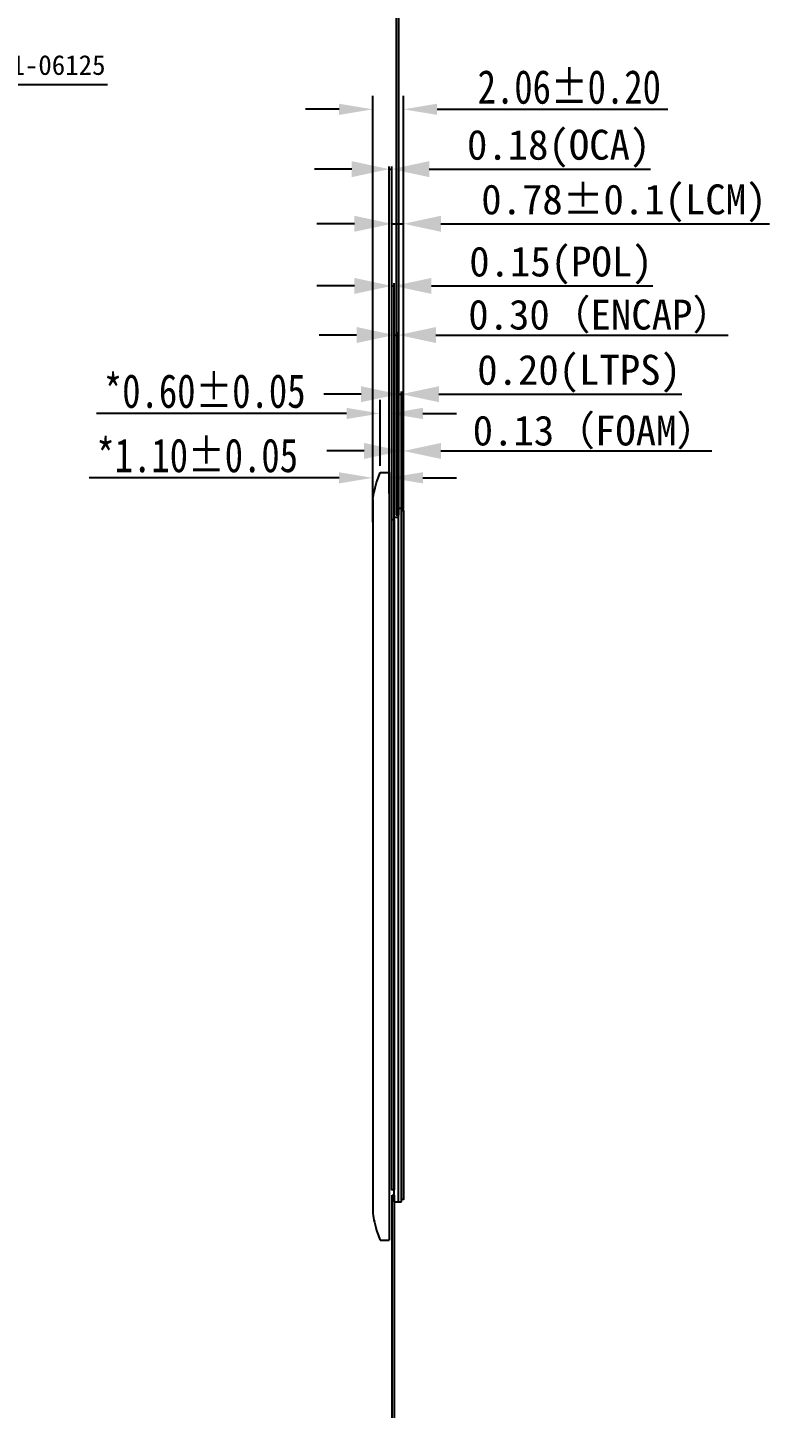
# Model space of a CAD drawing. Header units: inches. Extents: x 1586 to 1904, y -864 to -636.
# Drawn here: x 1670.1 to 1719.7, y -783.2 to -690.9 of the extents above; entities that cross this region are included whole.
import ezdxf

# ---------------------------------------------------------------- set-up
doc = ezdxf.new("R2010")
doc.units = ezdxf.units.IN
doc.header["$LTSCALE"] = 0.909449
doc.header["$MEASUREMENT"] = 0
doc.header["$PDMODE"] = 3
doc.header["$PDSIZE"] = 0.3125
doc.layers.get('0').update_dxf_attribs({"linetype": 'CONTINUOUS'})
doc.layers.get('Defpoints').update_dxf_attribs({"linetype": 'CONTINUOUS'})
doc.layers.add('DIM（标注）', color=3, linetype='CONTINUOUS')
doc.styles.add('CCN-1', font='', dxfattribs={"width": 0.85})
doc.styles.get("Standard").update_dxf_attribs({"font": 'txt', "width": 0.8})
doc.styles.add('宋', font='', dxfattribs={"height": 2})
doc.styles.add('宋体', font='', dxfattribs={"width": 0.8})
doc.styles.get('CCN-1').set_extended_font_data('SimSun')
doc.styles.get('宋').set_extended_font_data('SimSun')
doc.styles.get('宋体').set_extended_font_data('SimSun')
doc.dimstyles.new('DIM-CCN', dxfattribs={"dimscale": 0.9, "dimtxt": 1.7, "dimasz": 1.8, "dimexe": 1.5, "dimexo": 0.5, "dimgap": 0.3, "dimtad": 1, "dimzin": 0, "dimdsep": 46, "dimtxsty": 'CCN-1', "dimblk": 'OPEN30', "dimcen": 0.05, "dimclrd": 256, "dimclre": 256, "dimclrt": 256, "dimadec": 0, "dimazin": 0, "dimtfac": 1, "dimtofl": 0, "dimtmove": 0, "dimatfit": 3, "dimldrblk": 'OPEN30', "dimfxl": 1, "dimtolj": 1, "dimtzin": 0, "dimlwd": -1, "dimlwe": -1, "dimarcsym": 0})
doc.dimstyles.new('DIMSTYLE_2$0', dxfattribs={"dimtxt": 1.2, "dimasz": 1.2, "dimexe": 0.18, "dimexo": 0.0625, "dimgap": 0.09, "dimtad": 1, "dimzin": 0, "dimdsep": 46, "dimtxsty": 'Standard', "dimblk": '_FILLED', "dimcen": 0.09, "dimclrd": 2, "dimclre": 2, "dimclrt": 2, "dimadec": 0, "dimazin": 0, "dimtp": 0.1, "dimtm": 0.1, "dimtfac": 1, "dimtmove": 0, "dimatfit": 3, "dimldrblk": '_FILLED', "dimfxl": 1, "dimtolj": 1, "dimtzin": 0, "dimarcsym": 0})

# ---------------------------------------------------------------- blocks, each defined once
blk = doc.blocks.new('_Open30')
at = {"color": 0, "linetype": 'ByBlock', "lineweight": -2}
for p, q in [((-1, 0.268), (0, 0)), ((0, 0), (-1, -0.268)), ((0, 0), (-1, 0))]:
    blk.add_line(p, q, dxfattribs=at)
blk = doc.blocks.new('_FILLED')
at = {"color": 0, "linetype": 'ByBlock'}
blk.add_solid([(0, 0), (-1, 0.214), (-1, -0.214)], dxfattribs=at)
blk = doc.blocks.new('*D198')
at = {"layer": 'Defpoints', "color": 0}
for p in [(1695.229, -704.018), (1695.229, -723.182), (1694.449, -723.835)]:
    blk.add_point(p, dxfattribs=at)
at = {"layer": 'DIM（标注）', "linetype": 'ByBlock', "lineweight": -2}
for p, q in [((1691.949, -704.018), (1689.449, -704.018)), ((1694.449, -723.772), (1694.449, -703.838)), ((1694.449, -704.018), (1695.229, -704.018)), ((1695.229, -723.119), (1695.229, -703.838)), ((1697.729, -704.018), (1719.671, -704.018))]:
    blk.add_line(p, q, dxfattribs=at)
at = {"layer": 'DIM（标注）', "lineweight": -2, "xscale": 2.5, "yscale": 2.5, "zscale": 2.5}
blk.add_blockref('_FILLED', (1694.449, -704.018), dxfattribs=at)
at = {"layer": 'DIM（标注）', "lineweight": -2, "xscale": 2.5, "yscale": 2.5, "zscale": 2.5, "rotation": 180}
blk.add_blockref('_FILLED', (1695.229, -704.018), dxfattribs=at)
at = {"layer": 'DIM（标注）', "insert": (1709.95, -702.654), "char_height": 2, "attachment_point": 5, "style": '宋'}
blk.add_mtext('\\A1;0.78±0.1(LCM)', dxfattribs=at)
blk = doc.blocks.new('*D199')
at = {"layer": 'Defpoints', "color": 0}
for p in [(1695.229, -719.201), (1695.099, -723.182), (1695.229, -723.182)]:
    blk.add_point(p, dxfattribs=at)
at = {"layer": 'DIM（标注）', "linetype": 'ByBlock', "lineweight": -2}
for p, q in [((1692.599, -719.201), (1690.099, -719.201)), ((1695.099, -723.119), (1695.099, -719.021)), ((1695.099, -719.201), (1695.229, -719.201)), ((1695.229, -723.119), (1695.229, -719.021)), ((1697.729, -719.201), (1715.817, -719.201))]:
    blk.add_line(p, q, dxfattribs=at)
at = {"layer": 'DIM（标注）', "lineweight": -2, "xscale": 2.5, "yscale": 2.5, "zscale": 2.5}
blk.add_blockref('_FILLED', (1695.099, -719.201), dxfattribs=at)
at = {"layer": 'DIM（标注）', "lineweight": -2, "xscale": 2.5, "yscale": 2.5, "zscale": 2.5, "rotation": 180}
blk.add_blockref('_FILLED', (1695.229, -719.201), dxfattribs=at)
at = {"layer": 'DIM（标注）', "insert": (1708.023, -717.965), "char_height": 2, "attachment_point": 5, "style": '宋'}
blk.add_mtext('\\A1;0.13（FOAM）', dxfattribs=at)
blk = doc.blocks.new('*D200')
at = {"layer": 'Defpoints', "color": 0}
for p in [(1694.899, -715.407), (1694.899, -722.982), (1695.099, -722.982)]:
    blk.add_point(p, dxfattribs=at)
at = {"layer": 'DIM（标注）', "linetype": 'ByBlock', "lineweight": -2}
for p, q in [((1692.399, -715.407), (1689.899, -715.407)), ((1694.899, -722.919), (1694.899, -715.227)), ((1694.899, -715.407), (1695.099, -715.407)), ((1695.099, -722.919), (1695.099, -715.227)), ((1697.599, -715.407), (1713.821, -715.407))]:
    blk.add_line(p, q, dxfattribs=at)
at = {"layer": 'DIM（标注）', "lineweight": -2, "xscale": 2.5, "yscale": 2.5, "zscale": 2.5}
blk.add_blockref('_FILLED', (1694.899, -715.407), dxfattribs=at)
at = {"layer": 'DIM（标注）', "lineweight": -2, "xscale": 2.5, "yscale": 2.5, "zscale": 2.5, "rotation": 180}
blk.add_blockref('_FILLED', (1695.099, -715.407), dxfattribs=at)
at = {"layer": 'DIM（标注）', "insert": (1706.96, -714.043), "char_height": 2, "attachment_point": 5, "style": '宋'}
blk.add_mtext('\\A1;0.20(LTPS)', dxfattribs=at)
blk = doc.blocks.new('*D201')
at = {"layer": 'Defpoints', "color": 0}
for p in [(1694.599, -711.453), (1694.599, -723.622), (1694.899, -723.622)]:
    blk.add_point(p, dxfattribs=at)
at = {"layer": 'DIM（标注）', "linetype": 'ByBlock', "lineweight": -2}
for p, q in [((1692.099, -711.453), (1689.599, -711.453)), ((1694.599, -723.559), (1694.599, -711.273)), ((1694.599, -711.453), (1694.899, -711.453)), ((1694.899, -723.559), (1694.899, -711.273)), ((1697.399, -711.453), (1716.917, -711.453))]:
    blk.add_line(p, q, dxfattribs=at)
at = {"layer": 'DIM（标注）', "lineweight": -2, "xscale": 2.5, "yscale": 2.5, "zscale": 2.5}
blk.add_blockref('_FILLED', (1694.599, -711.453), dxfattribs=at)
at = {"layer": 'DIM（标注）', "lineweight": -2, "xscale": 2.5, "yscale": 2.5, "zscale": 2.5, "rotation": 180}
blk.add_blockref('_FILLED', (1694.899, -711.453), dxfattribs=at)
at = {"layer": 'DIM（标注）', "insert": (1708.408, -710.218), "char_height": 2, "attachment_point": 5, "style": '宋'}
blk.add_mtext('\\A1;0.30（ENCAP）', dxfattribs=at)
blk = doc.blocks.new('*D202')
at = {"layer": 'Defpoints', "color": 0}
for p in [(1694.449, -708.171), (1694.449, -723.835), (1694.599, -723.835)]:
    blk.add_point(p, dxfattribs=at)
at = {"layer": 'DIM（标注）', "linetype": 'ByBlock', "lineweight": -2}
for p, q in [((1691.949, -708.171), (1689.449, -708.171)), ((1694.449, -723.772), (1694.449, -707.991)), ((1694.449, -708.171), (1694.599, -708.171)), ((1694.599, -723.772), (1694.599, -707.991)), ((1697.099, -708.171), (1711.891, -708.171))]:
    blk.add_line(p, q, dxfattribs=at)
at = {"layer": 'DIM（标注）', "lineweight": -2, "xscale": 2.5, "yscale": 2.5, "zscale": 2.5}
blk.add_blockref('_FILLED', (1694.449, -708.171), dxfattribs=at)
at = {"layer": 'DIM（标注）', "lineweight": -2, "xscale": 2.5, "yscale": 2.5, "zscale": 2.5, "rotation": 180}
blk.add_blockref('_FILLED', (1694.599, -708.171), dxfattribs=at)
at = {"layer": 'DIM（标注）', "insert": (1705.745, -706.807), "char_height": 2, "attachment_point": 5, "style": '宋'}
blk.add_mtext('\\A1;0.15(POL)', dxfattribs=at)
blk = doc.blocks.new('*D209')
at = {"layer": 'Defpoints', "color": 0}
for p in [(1694.449, -700.367), (1694.274, -722.101), (1694.449, -723.772)]:
    blk.add_point(p, dxfattribs=at)
at = {"layer": 'DIM（标注）', "linetype": 'ByBlock', "lineweight": -2}
for p, q in [((1691.774, -700.367), (1689.274, -700.367)), ((1694.274, -722.038), (1694.274, -700.187)), ((1694.274, -700.367), (1694.449, -700.367)), ((1694.449, -723.71), (1694.449, -700.187)), ((1696.949, -700.367), (1711.741, -700.367))]:
    blk.add_line(p, q, dxfattribs=at)
at = {"layer": 'DIM（标注）', "lineweight": -2, "xscale": 2.5, "yscale": 2.5, "zscale": 2.5}
blk.add_blockref('_FILLED', (1694.274, -700.367), dxfattribs=at)
at = {"layer": 'DIM（标注）', "lineweight": -2, "xscale": 2.5, "yscale": 2.5, "zscale": 2.5, "rotation": 180}
blk.add_blockref('_FILLED', (1694.449, -700.367), dxfattribs=at)
at = {"layer": 'DIM（标注）', "insert": (1705.595, -699.003), "char_height": 2, "attachment_point": 5, "style": '宋'}
blk.add_mtext('\\A1;0.18(OCA)', dxfattribs=at)
blk = doc.blocks.new('*D210')
at = {"layer": 'Defpoints', "color": 0}
for p in [(1695.229, -696.369), (1695.229, -723.182), (1693.174, -724.407)]:
    blk.add_point(p, dxfattribs=at)
at = {"layer": 'DIM（标注）'}
for p, q in [((1693.174, -723.957), (1693.174, -695.469)), ((1695.229, -722.732), (1695.229, -695.469)), ((1690.924, -696.369), (1688.674, -696.369)), ((1697.479, -696.369), (1712.879, -696.369))]:
    blk.add_line(p, q, dxfattribs=at)
for points in [[(1690.924, -695.994), (1690.924, -696.744), (1693.174, -696.369)], [(1697.479, -695.994), (1697.479, -696.744), (1695.229, -696.369)]]:
    blk.add_solid(points, dxfattribs=at)
at = {"layer": 'DIM（标注）', "insert": (1706.304, -694.886), "char_height": 2.25, "attachment_point": 5, "style": '宋体'}
blk.add_mtext('\\A1;2.06±0.20', dxfattribs=at)
blk = doc.blocks.new('FDAFDSF')
at = {"color": 4, "ltscale": 0.1}
for p, q in [((1022.623, -639.51), (1023.223, -639.51)), ((1023.223, -639.51), (1023.223, -690.81)), ((1022.123, -641.31), (1022.123, -689.01)), ((1022.623, -690.81), (1023.223, -690.81))]:
    blk.add_line(p, q, dxfattribs=at)
for points in [[(1022.123, -641.31), (1022.238, -640.718), (1022.444, -639.992), (1022.623, -639.51)], [(1022.123, -689.01), (1022.238, -689.601), (1022.444, -690.328), (1022.623, -690.81)]]:
    blk.add_spline(points, degree=3, dxfattribs=at)
blk = doc.blocks.new('*D340')
at = {"layer": 'Defpoints', "color": 0}
for p in [(1694.274, -720.651), (1694.274, -720.996), (1693.174, -722.451)]:
    blk.add_point(p, dxfattribs=at)
at = {"layer": 'DIM（标注）'}
for p, q in [((1693.174, -722.001), (1693.174, -720.096)), ((1690.924, -720.996), (1674.227, -720.996)), ((1694.274, -721.101), (1694.274, -721.896)), ((1696.524, -720.996), (1698.774, -720.996))]:
    blk.add_line(p, q, dxfattribs=at)
for points in [[(1690.924, -720.621), (1690.924, -721.371), (1693.174, -720.996)], [(1696.524, -720.621), (1696.524, -721.371), (1694.274, -720.996)]]:
    blk.add_solid(points, dxfattribs=at)
at = {"layer": 'DIM（标注）', "insert": (1681.45, -719.513), "char_height": 2.25, "attachment_point": 5, "style": '宋体'}
blk.add_mtext('\\A1;*1.10±0.05', dxfattribs=at)
blk = doc.blocks.new('*D341')
at = {"layer": 'Defpoints', "color": 0}
for p in [(1694.274, -716.695), (1693.674, -720.651), (1694.274, -720.651)]:
    blk.add_point(p, dxfattribs=at)
at = {"layer": 'DIM（标注）'}
for p, q in [((1693.674, -720.201), (1693.674, -715.795)), ((1694.274, -720.201), (1694.274, -715.795)), ((1691.424, -716.695), (1674.727, -716.695)), ((1696.524, -716.695), (1698.774, -716.695))]:
    blk.add_line(p, q, dxfattribs=at)
for points in [[(1691.424, -716.32), (1691.424, -717.07), (1693.674, -716.695)], [(1696.524, -716.32), (1696.524, -717.07), (1694.274, -716.695)]]:
    blk.add_solid(points, dxfattribs=at)
at = {"layer": 'DIM（标注）', "insert": (1681.95, -715.212), "char_height": 2.25, "attachment_point": 5, "style": '宋体'}
blk.add_mtext('\\A1;*0.60±0.05', dxfattribs=at)

msp = doc.modelspace()

# ---------------------------------------------------------------- linework, layer by layer
at = {"color": 3}
msp.add_line((1694.599, -723.622), (1694.899, -723.622), dxfattribs=at)
at = {"color": 2}
for points in [[(1694.769, -682.613), (1694.899, -682.613), (1694.899, -723.492), (1694.769, -723.492)], [(1694.469, -768.929), (1694.599, -768.929), (1694.599, -796.625), (1694.469, -796.625)]]:
    msp.add_lwpolyline(points, close=True, dxfattribs=at)
at = {"color": 3}
for points in [[(1694.899, -769.379), (1694.899, -723.032)], [(1694.899, -723.032), (1695.099, -723.032)], [(1695.099, -769.379), (1695.099, -723.032)], [(1694.599, -769.379), (1694.599, -723.622)], [(1694.599, -769.379), (1695.099, -769.379)]]:
    msp.add_lwpolyline(points, dxfattribs=at)
at = {"color": 6}
msp.add_lwpolyline([(1695.099, -723.182), (1695.229, -723.182), (1695.229, -769.229), (1695.099, -769.229)], close=True, dxfattribs=at)
at = {"color": 4}
msp.add_lwpolyline([(1694.449, -723.772), (1694.599, -723.772), (1694.599, -768.579), (1694.449, -768.579)], close=True, dxfattribs=at)

# ---------------------------------------------------------------- block references
msp.add_blockref('FDAFDSF', (671.051, -81.141))

# ---------------------------------------------------------------- texts
at = {"layer": 'DIM（标注）', "insert": (1675.326, -692.748), "char_height": 1.32, "width": 29.23206, "attachment_point": 3, "line_spacing_factor": 0.9, "style": '宋'}
msp.add_mtext('亚奇OK-F401-06125', dxfattribs=at)

# ---------------------------------------------------------------- dimensions: what is measured, and where the dimension line sits
at = {"layer": 'DIM（标注）'}
dim = msp.add_linear_dim(base=(1695.228835856, -696.368601644), p1=(1693.173835856, -724.406838473), p2=(1695.228835856, -723.181917664), dimstyle='DIM-CCN', override={"dimtxt": 2.5, "dimasz": 2.5, "dimexe": 1, "dimtxsty": '宋体', "dimsah": 1, "dimtol": 1, "dimtp": 0.2, "dimtm": 0.2}, dxfattribs=at)
dim.commit()
dim.dimension.update_dxf_attribs({"geometry": '*D210', "text_midpoint": (1706.303863789, -696.368601644), "dimtype": 160})
at = {"layer": 'DIM（标注）', "color": 3}
for base, p1, p2, text, picture, middle in [((1694.448835856, -700.366657162), (1694.273835856, -722.100617664), (1694.448835856, -723.772114624), '<>(OCA)', '*D209', (1705.594701778, -700.366657162)), ((1695.229, -704.018), (1694.449, -723.835), (1695.229, -723.182), '<>±0.1(LCM)', '*D198', (1709.95, -704.018)), ((1694.449, -708.171), (1694.599, -723.835), (1694.449, -723.835), '<>(POL)', '*D202', (1705.745, -708.171)), ((1694.599, -711.453), (1694.899, -723.622), (1694.599, -723.622), '<>（ENCAP）', '*D201', (1708.408, -711.453)), ((1694.899, -715.407), (1695.099, -722.982), (1694.899, -722.982), '<>(LTPS)', '*D200', (1706.96, -715.407)), ((1695.229, -719.201), (1695.099, -723.182), (1695.229, -723.182), '<>（FOAM）', '*D199', (1708.023, -719.201))]:
    dim = msp.add_linear_dim(base=base, p1=p1, p2=p2, text=text, dimstyle='DIMSTYLE_2$0', override={"dimtxt": 2.5, "dimasz": 2.5, "dimtxsty": '宋', "dimclrd": 256, "dimclre": 256, "dimclrt": 256, "dimarcsym": 1}, dxfattribs=at)
    dim.commit()
    dim.dimension.update_dxf_attribs({"geometry": picture, "text_midpoint": middle, "dimtype": 160})
at = {"layer": 'DIM（标注）'}
for base, p1, picture, middle in [((1694.274, -716.695), (1693.674, -720.651), '*D341', (1681.95, -716.695)), ((1694.274, -720.996), (1693.174, -722.451), '*D340', (1681.45, -720.996))]:
    dim = msp.add_linear_dim(base=base, p1=p1, p2=(1694.274, -720.651), text='*<>', dimstyle='DIM-CCN', override={"dimtxt": 2.5, "dimasz": 2.5, "dimexe": 1, "dimtxsty": '宋体', "dimsah": 1, "dimdle": 5, "dimtol": 1, "dimtp": 0.05, "dimtm": 0.05}, dxfattribs=at)
    dim.commit()
    dim.dimension.update_dxf_attribs({"geometry": picture, "text_midpoint": middle, "dimtype": 160})

# ---------------------------------------------------------------- leaders
msp.add_leader([(1658.003, -698.938), (1659.23, -694.706), (1675.464, -694.706)], dimstyle='DIM-CCN', override={"dimasz": 2, "dimexe": 1}, dxfattribs=at)

doc.saveas('drawing.dxf')
